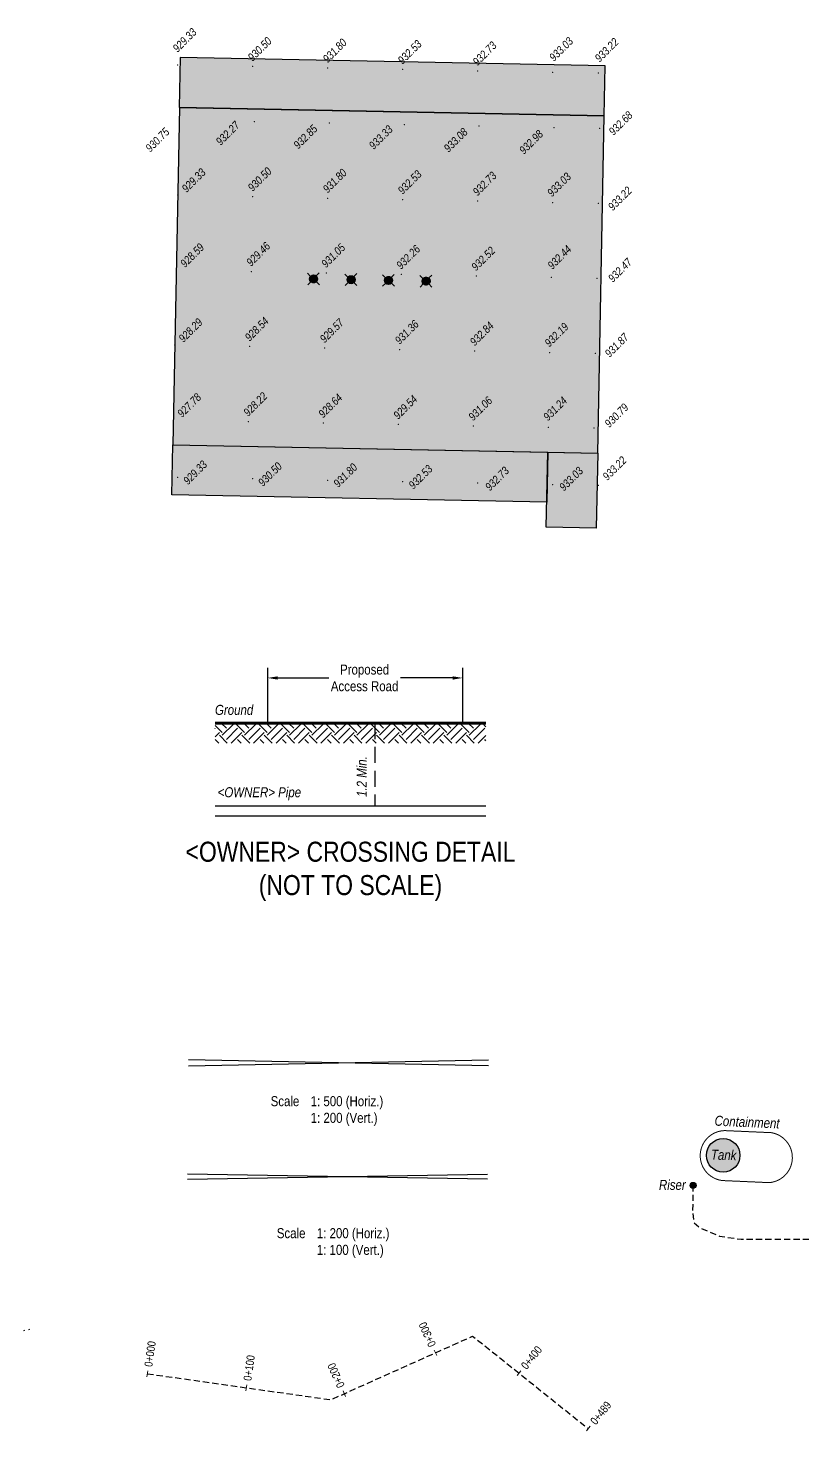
# Model space of a CAD drawing. Extents: x 403018 to 417191, y 6033193 to 6042673.
# Drawn here: x 407933 to 408707, y 6033255 to 6034658 of the extents above; entities that cross this region are included whole.
import ezdxf
from ezdxf.enums import TextEntityAlignment as Align

# ---------------------------------------------------------------- set-up
doc = ezdxf.new("R2010")
doc.units = 0
doc.header["$LTSCALE"] = 5
doc.header["$PDSIZE"] = 0.5
for name, pattern in [('DASHED', [19.05, 12.7, -6.35]), ('foc-DOT', [1, 0.2, -0.8]), ('foc-TIELINE', [1.875, 1.25, -0.625]), ('foc-TOPO', [1, 0.2, -0.8]), ('UG_PIPE', [1.875, 1.25, -0.625])]:
    doc.linetypes.add(name, pattern=pattern)
doc.layers.get('Defpoints').update_dxf_attribs({"color": 9})
for name, color, linetype in [('AS-DRILL', 8, 'foc-DOT'), ('AS-PIPE-UG', 44, 'UG_PIPE'), ('AS-SYMBOL', 7, 'Continuous'), ('CG-NOTES', 7, 'Continuous'), ('DETAIL-T', 7, 'Continuous'), ('L-MON', 1, 'Continuous'), ('P-CHAINAGE-CL', 201, 'foc-TIELINE'), ('P-PROPOSED', 10, 'Continuous'), ('P-PROPOSED-H', 21, 'Continuous'), ('P-TEMP-H', 41, 'Continuous'), ('P-TEMP_WORKSPACE', 46, 'Continuous'), ('P-TXT', 4, 'Continuous'), ('T-LOW-AREA', 48, 'foc-TOPO'), ('T-TIE', 201, 'foc-TIELINE')]:
    doc.layers.add(name, color=color, linetype=linetype)
for name, color, linetype, lineweight in [('AS-GENERAL', 48, 'Continuous', 18), ('P-CHAINAGE-T', 201, 'Continuous', 18), ('T-ELEVATION', 48, 'Continuous', 18), ('T-ELEVATION-T', 48, 'Continuous', 18)]:
    doc.layers.add(name, color=color, linetype=linetype, lineweight=lineweight)
doc.layers.add('AS-STRUCTURE', color=7, linetype='Continuous', lineweight=30, true_color=0x595959)
doc.layers.add('AS-STRUCTURE-H', color=7, linetype='Continuous', true_color=0xa8a8a8)
doc.layers.add('AS-STRUCTURE-T', color=7, linetype='Continuous', true_color=0x454545)
doc.styles.add('80', font='ARIALN.TTF', dxfattribs={"height": 10})
doc.styles.add('80CG', font='ARIALN.TTF', dxfattribs={"height": 10})
doc.styles.add('80L', font='ARIALN.TTF', dxfattribs={"height": 10})
doc.styles.add('80LS', font='ARIALNI.TTF', dxfattribs={"height": 10})
doc.dimstyles.new('Compass 5 000', dxfattribs={"dimscale": 5, "dimtxt": 9, "dimasz": 2, "dimexe": 0.2, "dimexo": 0.0625, "dimgap": 0.5, "dimtad": 0, "dimtih": 1, "dimtoh": 1, "dimzin": 0, "dimdsep": 46, "dimtxsty": '80CG', "dimcen": 0.1, "dimse1": 1, "dimse2": 1, "dimclrd": 256, "dimclrt": 256, "dimaunit": 1, "dimadec": 4, "dimazin": 0, "dimtfac": 0.06, "dimtofl": 0, "dimtmove": 0, "dimatfit": 1, "dimfxl": 0.2, "dimtolj": 1, "dimtzin": 0, "dimlwd": -1, "dimarcsym": 0})

# ---------------------------------------------------------------- blocks, each defined once
blk = doc.blocks.new('WC')
at = {"layer": 'L-MON'}
h = blk.add_hatch(color=255, dxfattribs=at)
h.dxf.hatch_style = 1
edge = h.paths.add_edge_path()
edge.add_arc((0, 0), 0.9, 0, 360)
at = {"layer": 'L-MON', "color": 240, "flags": 128}
for points in [[(-0.62, 0.5), (-1.23, 1.12)], [(0.52, 0.61), (1.13, 1.21)], [(-1.18, -1.18), (-0.56, -0.57)], [(1.16, -1.18), (0.56, -0.57)]]:
    blk.add_lwpolyline(points, dxfattribs=at)
at = {"layer": 'L-MON', "color": 240}
for radius in [0.8, 0.373]:
    blk.add_circle((0, 0), radius, dxfattribs=at)
blk = doc.blocks.new('*D314')
at = {"layer": 'Defpoints', "color": 0, "transparency": 16777216}
for p in [(408367, 6034008.3), (408172, 6033970.2), (408367, 6033970.2)]:
    blk.add_point(p, dxfattribs=at)
at = {"layer": 'P-TXT', "transparency": 16777216}
for p, q in [((408182, 6034008.3), (408233.1, 6034008.3)), ((408357, 6034008.3), (408304.7, 6034008.3))]:
    blk.add_line(p, q, dxfattribs=at)
for points in [[(408182, 6034009.9), (408182, 6034006.6), (408172, 6034008.3)], [(408357, 6034009.9), (408357, 6034006.6), (408367, 6034008.3)]]:
    blk.add_solid(points, dxfattribs=at)
at = {"layer": 'P-TXT', "transparency": 16777216, "insert": (408268.9, 6034008.3), "char_height": 10, "attachment_point": 5, "style": '80CG', "bg_fill": 3, "box_fill_scale": 1.1, "bg_fill_color": 256, "bg_fill_true_color": 13158600, "bg_fill_transparency": 0}
blk.add_mtext('\\A1;Proposed\\PAccess Road', dxfattribs=at)
blk = doc.blocks.new('RISER')
h = blk.add_hatch(color=255)
h.dxf.hatch_style = 1
edge = h.paths.add_edge_path()
edge.add_arc((0, 0), 0.7, 0, 360)
blk.add_hatch(color=13).paths.add_polyline_path([(0.58, -0.15), (-0.58, -0.15, 0.774597)])
at = {"color": 13}
blk.add_line((-0.58, -0.15), (0.58, -0.15), dxfattribs=at)
blk.add_circle((0, 0), 0.6, dxfattribs=at)

msp = doc.modelspace()

# ---------------------------------------------------------------- hatches: boundary and pattern name
at = {"layer": 'AS-STRUCTURE-H'}
h = msp.add_hatch(color=256, dxfattribs=at)
h.dxf.hatch_style = 1
edge = h.paths.add_edge_path()
edge.add_arc((408627.306, 6033530.935), 16.807, 0, 360)
h = msp.add_hatch(color=256, dxfattribs=at)
h.dxf.hatch_style = 1
edge = h.paths.add_edge_path()
edge.add_arc((408627.306, 6033530.935), 16.807, 0, 360)
at = {"layer": 'P-PROPOSED-H'}
h = msp.add_hatch(color=256, dxfattribs=at)
h.dxf.hatch_style = 1
h.paths.add_polyline_path([(408083.747, 6034578.533), (408077.384, 6034241.388), (408501.926, 6034233.027), (408508.301, 6034570.189)])
h = msp.add_hatch(color=256, dxfattribs=at)
h.dxf.hatch_style = 1
h.paths.add_polyline_path([(408500.459, 6034158.091), (408450.512, 6034159.069), (408451.979, 6034234.004), (408501.926, 6034233.027)])
at = {"layer": 'P-TEMP-H'}
h = msp.add_hatch(color=256, dxfattribs=at)
h.dxf.hatch_style = 1
h.paths.add_polyline_path([(408084.566, 6034628.695), (408083.581, 6034578.726), (408508.315, 6034570.356), (408509.3, 6034620.324)])
h = msp.add_hatch(color=256, dxfattribs=at)
h.dxf.hatch_style = 1
h.paths.add_polyline_path([(408077.214, 6034241.432), (408451.979, 6034234.004), (408450.989, 6034184.036), (408076.224, 6034191.463)])
at = {"layer": 'T-LOW-AREA'}
h = msp.add_hatch(dxfattribs=at)
h.set_pattern_fill('EARTH', color=256, scale=2.5, angle=45)
h.set_pattern_definition([(45, (411547.424, 6033044.458), (2e-15, 22.45064), [15.875, -15.875]), (45, (411543.214, 6033048.667), (2e-15, 22.45064), [15.875, -15.875]), (45, (411539.005, 6033052.877), (2e-15, 22.45064), [15.875, -15.875]), (135, (411539.005, 6033055.683), (-22.45064, 2e-15), [15.875, -15.875]), (135, (411543.214, 6033059.893), (-22.45064, 2e-15), [15.875, -15.875]), (135, (411547.424, 6033064.102), (-22.45064, 2e-15), [15.875, -15.875])])
h.paths.add_polyline_path([(408390.097, 6033943.053), (408390.097, 6033963.053), (408119.467, 6033963.053), (408119.467, 6033943.053)])

# ---------------------------------------------------------------- linework, layer by layer
at = {"layer": 'AS-DRILL', "flags": 128}
msp.add_lwpolyline([(407756.583, 6033322.861), (407936.768, 6033357.464)], dxfattribs=at)
at = {"layer": 'AS-PIPE-UG', "flags": 128}
msp.add_lwpolyline([(408597.271, 6033500.932), (408596.661, 6033473.852), (408598.18, 6033463.736), (408603.746, 6033458.679), (408623.483, 6033450.081), (408645.244, 6033447.047), (408753.939, 6033447.047)], dxfattribs=at)
at = {"layer": 'AS-STRUCTURE', "const_width": 1, "flags": 128}
msp.add_lwpolyline([(408626.373, 6033505.738, -0.92539421), (408628.594, 6033555.689), (408675.534, 6033553.601, -0.88097432), (408673.312, 6033503.65), (408626.372, 6033505.738)], format="xyb", dxfattribs=at)
at = {"layer": 'AS-STRUCTURE'}
msp.add_circle((408627.306, 6033530.935), 16.807, dxfattribs=at)
at = {"layer": 'CG-NOTES', "const_width": 3, "flags": 128}
msp.add_lwpolyline([(408390.097, 6033963.053), (408119.467, 6033963.053)], dxfattribs=at)
at = {"layer": 'CG-NOTES', "flags": 128}
for points in [[(408119.467, 6033880.378), (408390.097, 6033880.378)], [(408119.467, 6033870.378), (408390.097, 6033870.378)]]:
    msp.add_lwpolyline(points, dxfattribs=at)
at = {"layer": 'P-CHAINAGE-CL', "flags": 128}
msp.add_lwpolyline([(408051.677, 6033312.597), (408235.235, 6033286.598), (408376.878, 6033350.151), (408492.506, 6033257.71)], dxfattribs=at)
at = {"layer": 'P-CHAINAGE-T'}
for p, q in [((408341.03, 6033330.778), (408338.573, 6033336.252)), ((408051.256, 6033309.626), (408052.098, 6033315.567)), ((408421.371, 6033310.739), (408425.117, 6033315.426)), ((408150.268, 6033295.602), (408151.109, 6033301.543)), ((408249.793, 6033289.841), (408247.336, 6033295.315)), ((408490.632, 6033255.366), (408494.379, 6033260.053))]:
    msp.add_line(p, q, dxfattribs=at)
at = {"layer": 'P-PROPOSED'}
for p, q in [((408392.755, 6033620.338), (408092.82, 6033626.587)), ((408092.82, 6033620.338), (408392.755, 6033626.587)), ((408391.885, 6033507.05), (408091.926, 6033512.05)), ((408091.926, 6033507.05), (408391.885, 6033512.05))]:
    msp.add_line(p, q, dxfattribs=at)
at = {"layer": 'P-PROPOSED', "flags": 128}
for points in [[(408083.747, 6034578.533), (408077.384, 6034241.388), (408501.926, 6034233.027), (408508.301, 6034570.189)], [(408500.459, 6034158.091), (408450.512, 6034159.069), (408451.979, 6034234.004), (408501.926, 6034233.027)]]:
    msp.add_lwpolyline(points, close=True, dxfattribs=at)
at = {"layer": 'P-TEMP_WORKSPACE', "flags": 128}
for points in [[(408084.566, 6034628.695), (408083.581, 6034578.726), (408508.315, 6034570.356), (408509.3, 6034620.324)], [(408077.214, 6034241.432), (408451.979, 6034234.004), (408450.989, 6034184.036), (408076.224, 6034191.463)]]:
    msp.add_lwpolyline(points, close=True, dxfattribs=at)
at = {"layer": 'P-TXT', "flags": 128}
for points in [[(408172.046, 6033963.053), (408172.046, 6034018.563)], [(408367.007, 6033963.053), (408367.007, 6034018.563)]]:
    msp.add_lwpolyline(points, dxfattribs=at)
at = {"layer": 'T-ELEVATION'}
for p in [(408082.072, 6034621.197, 2323.325), (408157.039, 6034619.682, 2326.25), (408232.054, 6034618.154, 2329.5), (408306.952, 6034616.764, 2331.325), (408381.857, 6034615.294, 2331.825), (408456.957, 6034613.834, 2332.575), (408502.467, 6034613.014, 2333.05), (408083.609, 6034566.08, 2326.875), (408158.624, 6034564.563, 2330.675), (408233.527, 6034563.078, 2332.125), (408308.539, 6034561.535, 2333.325), (408383.389, 6034560.16, 2332.7), (408458.299, 6034558.598, 2332.45), (408503.915, 6034557.835, 2331.7), (408082.072, 6034491.033, 2323.325), (408157.039, 6034489.518, 2326.25), (408232.054, 6034487.99, 2329.5), (408306.952, 6034486.6, 2331.325), (408381.857, 6034485.13, 2331.825), (408456.957, 6034483.67, 2332.575), (408502.467, 6034482.85, 2333.05), (408080.587, 6034416.065, 2321.475), (408155.587, 6034414.685, 2323.65), (408230.542, 6034413.258, 2327.625), (408305.494, 6034411.72, 2330.65), (408380.457, 6034410.165, 2331.3), (408455.472, 6034408.695, 2331.1), (408501.15, 6034407.938, 2331.175), (408078.947, 6034341.115, 2320.725), (408154.079, 6034339.73, 2321.35), (408229.049, 6034338.118, 2323.925), (408304.052, 6034336.628, 2328.4), (408379.022, 6034335.148, 2332.1), (408453.927, 6034333.69, 2330.475), (408499.612, 6034332.995, 2329.675), (408077.609, 6034266.113, 2319.45), (408152.677, 6034264.633, 2320.55), (408227.657, 6034263.133, 2321.6), (408302.574, 6034261.718, 2323.85), (408377.559, 6034260.288, 2327.65), (408452.502, 6034258.785, 2328.1), (408498.065, 6034258.093, 2326.975), (408082.072, 6034209.022, 2323.325), (408157.039, 6034207.507, 2326.25), (408232.054, 6034205.979, 2329.5), (408306.952, 6034204.589, 2331.325), (408381.857, 6034203.119, 2331.825), (408456.957, 6034201.659, 2332.575), (408502.467, 6034200.839, 2333.05)]:
    msp.add_point(p, dxfattribs=at)
at = {"layer": 'T-TIE', "linetype": 'DASHED', "ltscale": 0.25}
msp.add_line((408279.103, 6033963.053), (408279.103, 6033879.912), dxfattribs=at)

# ---------------------------------------------------------------- block references
at = {"xscale": 4.995690928804991, "yscale": 4.995690928804991, "zscale": 4.995690928804991}
msp.add_blockref('WC', (408217.934, 6034407.266), dxfattribs=at)
at = {"layer": 'AS-SYMBOL', "xscale": 5.000000000000007, "yscale": 5.000000000000007, "zscale": 5.000000000000007}
msp.add_blockref('RISER', (408597.271, 6033500.932), dxfattribs=at)
at = {"layer": 'L-MON', "xscale": 4.995690928804991, "yscale": 4.995690928804991, "zscale": 4.995690928804991}
for p in [(408217.934, 6034407.266), (408255.383, 6034406.517), (408292.841, 6034405.792), (408330.313, 6034405.045)]:
    msp.add_blockref('WC', p, dxfattribs=at)

# ---------------------------------------------------------------- texts
at = {"layer": 'AS-GENERAL', "insert": (408562.811, 6033506.398), "char_height": 10, "attachment_point": 1, "style": '80L'}
msp.add_mtext_dynamic_manual_height_columns('\\pi0.32626;{\\fArial Narrow|b0|i1|c0|p34;Riser}', width=27.82169, gutter_width=50, heights=[0], dxfattribs=at)
at = {"layer": 'AS-STRUCTURE-T', "char_height": 10, "attachment_point": 1, "style": '80L'}
for s, width, insert, rotation in [('\\pi0.56842;{\\fArial Narrow|b0|i1|c0|p34;Containment}', 65.49563, (408618.431, 6033570.714), 357.453207), ('\\pi0.76282;{\\fArial Narrow|b0|i1|c0|p34;Tank}', 26.17776, (408614.482, 6033536.723), 358.403167)]:
    msp.add_mtext_dynamic_manual_height_columns(s, width=width, gutter_width=50, heights=[0], dxfattribs=dict(at, insert=insert, rotation=rotation))
at = {"layer": 'CG-NOTES', "char_height": 10, "attachment_point": 1, "style": '80'}
for s, width, insert in [('\\pi-7.1685;{\\fArial Narrow|b0|i1|c0|p34;Ground}', 23.3233, (408126.56, 6033981.367)), ('{\\fArial Narrow|b0|i1|c0|p34;<OWNER> Pipe}', 119.05791, (408122.039, 6033899.026))]:
    msp.add_mtext_dynamic_manual_height_columns(s, width=width, gutter_width=71.25, heights=[0], dxfattribs=dict(at, insert=insert))
at = {"layer": 'CG-NOTES', "insert": (408261.102, 6033888.441), "char_height": 10, "attachment_point": 1, "rotation": 90, "style": '80'}
msp.add_mtext_dynamic_manual_height_columns('\\pi0.89925;{\\fArial Narrow|b0|i1|c0|p34;1.2 Min.}', width=39.71801, gutter_width=71.25, heights=[0], dxfattribs=at)
at = {"layer": 'DETAIL-T', "color": 3, "insert": (408254.782, 6033814.841), "char_height": 20, "attachment_point": 5, "style": '80CG'}
msp.add_mtext_dynamic_manual_height_columns('<OWNER> CROSSING DETAIL\\P(NOT TO SCALE)', width=391.31411, gutter_width=55, heights=[0], dxfattribs=at)
at = {"layer": 'DETAIL-T', "char_height": 10, "attachment_point": 1, "style": '80L'}
for s, insert in [('Scale^I1: 500 (Horiz.)\\P^I1: 200 (Vert.)', (408175.002, 6033590.108)), ('Scale^I1: 200 (Horiz.)\\P^I1: 100 (Vert.)', (408181.165, 6033458.119))]:
    msp.add_mtext_dynamic_manual_height_columns(s, width=111.27326, gutter_width=45, heights=[0], dxfattribs=dict(at, insert=insert))
at = {"layer": 'P-CHAINAGE-T', "style": '80L'}
for s, rotation, p in [('0+300', 114.165107, (408331.614, 6033351.762)), ('0+000', 81.938273, (408054.482, 6033332.399)), ('0+400', 51.358477, (408435.733, 6033328.704)), ('0+100', 81.938273, (408153.493, 6033318.375)), ('0+200', 114.165107, (408240.377, 6033310.826)), ('0+489', 51.358477, (408504.994, 6033273.331))]:
    msp.add_text(s, height=8, rotation=rotation, dxfattribs=at).set_placement(p, align=Align.MIDDLE_CENTER)
at = {"layer": 'T-ELEVATION-T', "style": '80LS'}
for s, p in [('929.33', (408081.904, 6034633.304)), ('930.50', (408156.946, 6034624.334)), ('931.80', (408231.961, 6034622.806)), ('932.53', (408306.858, 6034621.416)), ('932.73', (408381.763, 6034619.946)), ('933.03', (408458.248, 6034624.282)), ('933.22', (408503.759, 6034623.462)), ('932.68', (408517.7, 6034550.187)), ('930.75', (408054.72, 6034533.579)), ('932.27', (408124.994, 6034540.189)), ('932.85', (408202.626, 6034536.658)), ('933.33', (408277.98, 6034536.139)), ('933.08', (408352.83, 6034533.4)), ('932.98', (408428.245, 6034531.406)), ('929.33', (408090.964, 6034493.124)), ('930.50', (408156.946, 6034494.169)), ('931.80', (408231.961, 6034492.642)), ('932.53', (408306.858, 6034491.252)), ('932.73', (408381.763, 6034489.782)), ('933.03', (408456.183, 6034488.875)), ('933.22', (408516.989, 6034474.936)), ('928.59', (408089.479, 6034418.157)), ('929.46', (408155.493, 6034419.337)), ('931.05', (408230.448, 6034417.909)), ('932.26', (408305.401, 6034416.372)), ('932.52', (408380.363, 6034414.817)), ('932.44', (408456.578, 6034416.248)), ('932.47', (408517.082, 6034403.31)), ('928.29', (408087.839, 6034343.207)), ('928.54', (408153.986, 6034344.382)), ('929.57', (408228.956, 6034342.769)), ('931.36', (408303.958, 6034341.279)), ('932.84', (408378.928, 6034339.799)), ('932.19', (408453.651, 6034338.679)), ('931.87', (408513.754, 6034328.242)), ('927.78', (408086.502, 6034268.204)), ('928.22', (408152.583, 6034269.284)), ('928.64', (408227.563, 6034267.784)), ('929.54', (408302.481, 6034266.369)), ('931.06', (408377.466, 6034264.939)), ('931.24', (408452.218, 6034264.828)), ('930.79', (408513.552, 6034258.094)), ('929.33', (408092.432, 6034200.981)), ('930.50', (408167.261, 6034199.208)), ('931.80', (408242.541, 6034198.209)), ('932.53', (408317.703, 6034196.555)), ('933.22', (408511.584, 6034205.201)), ('932.73', (408394.195, 6034194.821)), ('933.03', (408468.204, 6034194.674))]:
    msp.add_text(s, height=8, rotation=44.999991, dxfattribs=at).set_placement(p)

# ---------------------------------------------------------------- next in the draw order: dimensions: what is measured, and where the dimension line sits
at = {"layer": 'P-TXT'}
dim = msp.add_linear_dim(base=(408367.007, 6034008.251), p1=(408172.046, 6033970.165), p2=(408367.007, 6033970.165), angle=0, text='Proposed\\PAccess Road', dimstyle='Compass 5 000', override={"dimtfill": 1}, dxfattribs=at)
dim.commit()
dim.dimension.update_dxf_attribs({"geometry": '*D314', "text_midpoint": (408268.886, 6034008.251), "dimtype": 161})

doc.saveas('drawing.dxf')
